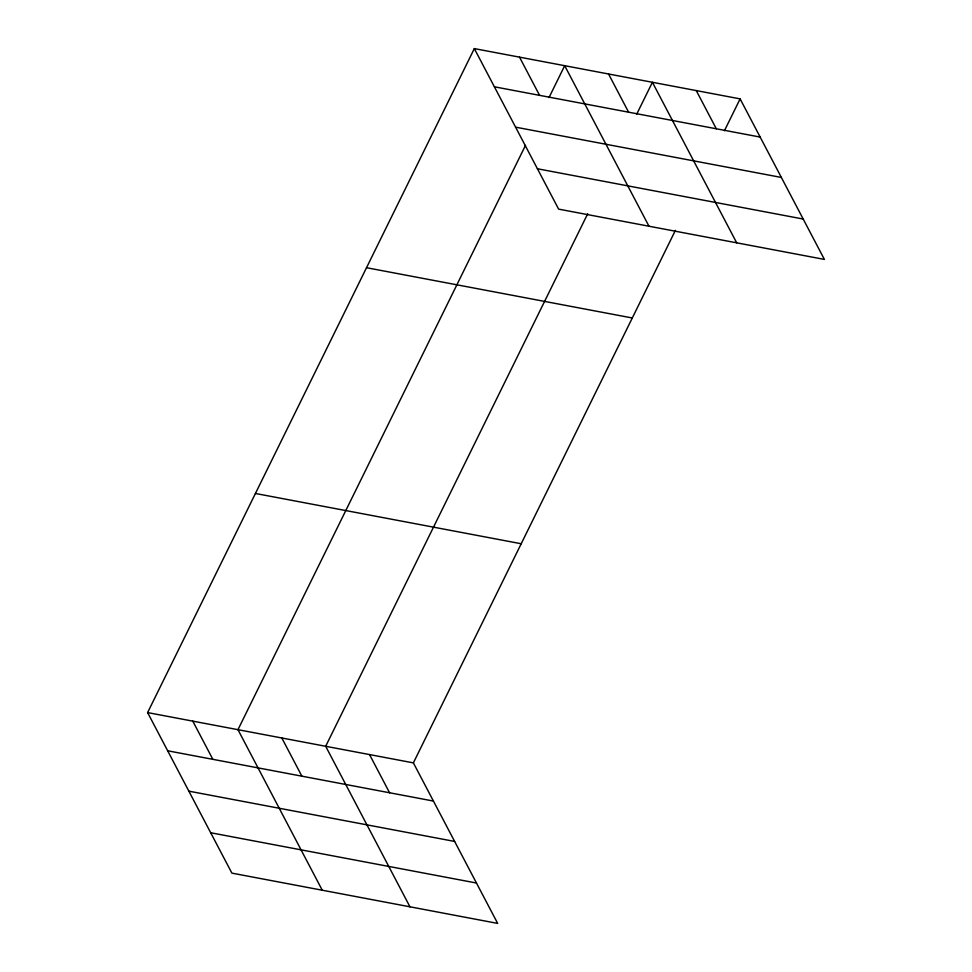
<?xml version="1.0" encoding="UTF-8"?>
<svg xmlns="http://www.w3.org/2000/svg" width="972" height="972" viewBox="0 0 972 972"><rect width="100%" height="100%" fill="white"/><g stroke="black" fill="none" stroke-linecap="round" stroke-linejoin="round"><path stroke-width="1.46" d="M147.61 712.585L413.379 762.874L497.664 923.4L231.883 873.123L147.61 712.585L474.336 48.6L740.117 98.877L824.39 259.415L558.621 209.126L474.336 48.6M525.488 145.375L237.97 729.68L322.254 890.218M549.022 97.565L564.696 65.695L648.98 226.221M587.708 213.755L325.681 746.277L409.953 906.803M636.721 114.161L652.406 82.292L736.691 242.818M413.379 762.874L675.418 230.352M724.432 130.746L740.117 98.877M494.396 86.8L760.165 137.076M515.585 127.162L781.367 177.451M537.419 168.764L803.2 219.04M366.517 267.713L632.286 317.99M255.429 493.472L521.199 543.749M167.658 750.785L433.439 801.062M188.86 791.159L454.629 841.436M210.693 832.749L476.474 883.026M696.256 90.578L716.315 128.778M608.557 73.993L628.605 112.193M519.522 57.141L539.569 95.341M369.53 754.576L389.59 792.775M281.819 737.979L301.879 776.178M192.784 721.139L212.844 759.339"/></g></svg>
